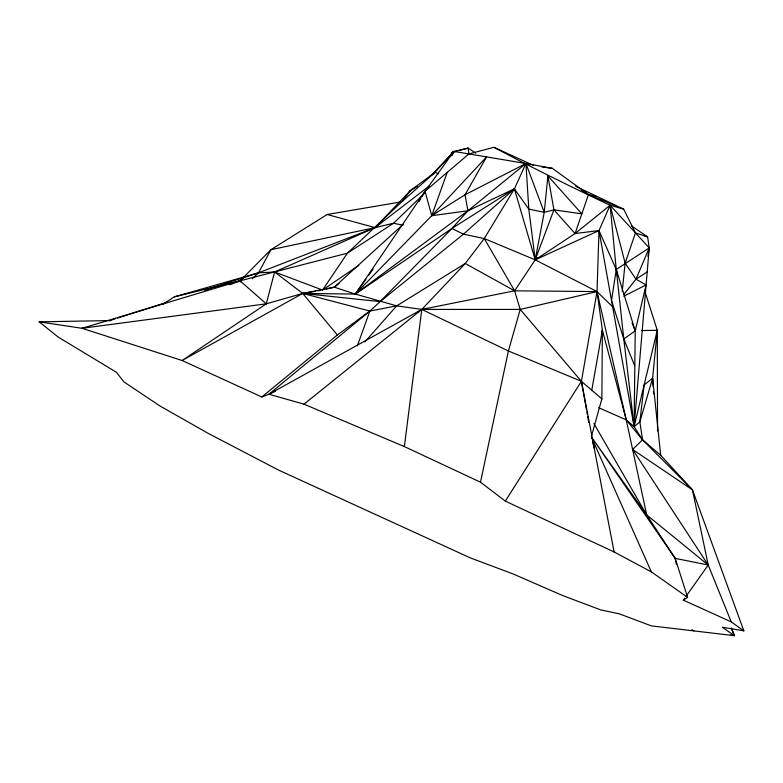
<?xml version="1.0" encoding="UTF-8"?>
<svg xmlns="http://www.w3.org/2000/svg" width="783" height="783" viewBox="0 0 783 783"><rect width="100%" height="100%" fill="white"/><g stroke="black" fill="none" stroke-linecap="round" stroke-linejoin="round"><path stroke-width="1.17" d="M591.625 435.642L601.863 398.899L602.381 330.162L597.018 291.579L598.995 230.574L610.104 205.273L623.64 209.11L635.453 232.903L625.147 263.127L622.211 291.403M731.195 627.8L734.425 635.688L722.278 627.232L743.85 630.863L692.446 489.845L642.54 439.801L634.103 426.618L635.238 330.857L646.092 284.934L635.982 279.208L625.147 263.127L610.104 205.273C570.895 186.834 532.156 167.689 493.916 147.312L468.89 153.928L425.042 191.287L355.316 294.085L302.708 293.429L266.279 303.833L82.049 328.292L39.15 321.833L58.206 337.091L116.403 372.258L123.949 381.918L160.045 406.025L208.728 433.655L278.846 470.221L470.319 557.888L513.286 574.027L562.781 595.599L600.63 609.869L619.314 613.843L651.387 625.891L734.425 635.688L731.723 628.906M598.672 407.698L626.234 419.845L634.103 426.618L634.289 420.54M644.683 290.806L657.28 330.318L652.621 378.199L639.848 421.88L634.103 426.618L649.224 247.898L647.619 236.926L631.656 225.993M424.21 193.567L393.604 223.243L347.398 253.183L239.989 280.813L82.049 328.292L182.116 360.503L261.825 396.981L268.921 394.24L421.802 309.422L514.607 290.826L535.21 259.848L544.224 212.31L547.934 175.95L581.838 213.857L553.924 209.854L544.224 212.31L528.809 209.11L514.411 188.83L525.931 163.52L552.397 168.355L588.454 194.536L623.64 209.11L575.72 186.285M743.85 630.863L731.253 621.898L683.344 600.14L687.631 597.39L651.348 571.874L614.107 551.956L505.309 501.12L480.488 482.191L404.371 446.574L421.802 309.422L465.278 263.479L484.266 238.551L514.411 188.83L535.21 259.848L597.018 291.579L612.649 306.838M647.962 256.344L649.224 247.898L610.104 205.273L575.084 233.549L535.21 259.848L484.266 238.551L463.438 234.176L451.948 228.47L355.316 294.085L334.272 287.165L302.708 293.429L182.116 360.503L266.279 303.833L274.598 271.985L375.077 227.628L393.604 223.243L402.834 225.201M610.104 205.273L616.27 269.479L611.523 300.555L623.797 338.961L634.621 365.583M586.467 409.646L581.417 381.321L597.018 291.579L514.607 290.826L465.278 263.479L396.687 305.859L364.858 341.946M591.762 390.208L602.381 330.162L626.234 419.845L646.699 514.911L675.191 558.367L687.631 597.39M480.488 482.191L508.402 350.97L520.215 309.422L514.607 290.826L484.266 238.551M547.934 175.95L553.924 209.854L575.084 233.549L598.995 230.574L634.103 426.618L657.28 330.318L641.766 330.534M656.545 332.628L657.28 330.318L657.563 430.983M601.638 332.472L602.381 330.162M575.084 233.549L588.454 194.536L581.329 190.318M447.191 172.417L431.727 215.707L355.316 294.085L396.687 305.859L421.802 309.422L520.215 309.422L597.018 291.579L626.234 419.845L642.54 439.801L660.695 455.275L692.446 489.845L708.224 565.023L731.253 621.898M357.342 345.822L369.86 311.047L380.117 301.621L451.948 228.47L467.94 210.784L525.931 163.52L530.355 164.743M553.924 209.854L535.21 259.848L598.995 230.574L616.27 269.479L635.238 330.857L623.797 338.961L634.103 426.618M623.875 294.437L635.982 279.208L649.224 247.898L616.27 269.479L623.797 338.961M451.879 155.837L453.944 151.413L468.195 148.075L475.731 153.155M449.638 156.669L451.967 152.519L453.944 151.413L525.931 163.52L544.224 212.31M418.944 201.711L420.774 198.588M421.988 196.504L425.042 191.287L453.944 151.413L431.472 175.363M505.309 501.12L581.417 381.321L520.215 309.422M452.026 154.32L453.944 151.413L433.439 173.943M240.312 281.87L242.975 277.906L270.947 249.689L327.157 214.493L400.436 202.014M163.197 304.098L174.286 296.865L258.498 272.827L274.598 271.985L322.567 290.062L347.398 253.183L402.325 201.309L435.182 172.26L438.343 173.767M683.344 600.14L684.724 598.183M686.104 596.235L708.224 565.023L632.615 449.491L642.54 439.801L639.848 421.88L644.145 384.903L652.621 378.199L660.695 455.275M365.964 279.159L355.316 294.085L467.94 210.784L514.411 188.83L463.438 234.176L380.117 301.621L302.708 293.429L274.598 271.985M368.803 275.176L373.07 269.195M402.325 201.309L410.233 190.739L435.182 172.26M408.716 192.598L410.233 190.739L417.349 186.344M204.627 290.19L258.498 272.827L375.077 227.628L410.233 190.739M252.332 278.689L258.498 272.827L270.947 249.689L375.077 227.628L429.074 186.139M326.08 289.191L334.272 287.165L403.186 224.32M327.157 214.493L375.077 227.628L382.153 221.413M238.316 281.811L242.975 277.906L241.027 279.355M375.077 227.628L379.765 223.703M404.371 446.574L303.99 404.165L268.921 394.24L369.86 311.047L396.687 305.859M261.825 396.981L337.346 334.997L369.86 311.047L302.708 293.429L337.346 334.997M303.99 404.165L421.802 309.422L508.402 350.97L581.417 381.321L601.863 398.899M334.272 287.165L339.068 283.466M538.175 257.773L535.21 259.848L528.809 209.11L525.931 163.52L465.014 194.771L431.727 215.707L425.042 191.287M322.567 290.062L358.702 265.408M416.703 312.779L421.802 309.422M635.982 279.208L647.189 271.877M451.948 228.47L514.411 188.83M623.738 296.219L646.092 284.934M268.921 394.24L275.508 391.118M229.811 284.806L239.989 280.813L266.279 303.833M109.336 320.717L115.15 318.857M117.47 318.104L167.435 302.101M451.967 152.519L456.606 151.246M458.926 150.61L468.195 148.075L468.89 153.928M174.286 296.865L239.989 280.813M302.708 293.429L315.559 291.256M317.898 290.855L320.227 290.464M82.049 328.292L84.437 327.989M110.716 320.56L39.15 321.833L41.509 322.39M541.826 166.926L552.397 168.355M675.191 558.367L708.224 565.023L646.699 514.911L591.302 436.787L675.191 558.367L676.355 564.337M588.454 194.536L596.421 196.553M635.453 232.903L647.619 236.926L644.36 235.654M730.999 634.504L734.425 635.688M493.916 147.312L533.683 165.467M691.957 629.61L693.944 630.912M632.615 449.491L692.446 489.845M593.896 423.583L646.699 514.911M591.801 437.903L651.348 571.874M632.057 323.027L635.238 330.857M592.477 441.367L594.238 448.238M616.27 269.479L617.601 276.438M581.417 381.321L614.107 551.956M586.888 412.005L587.309 414.364M587.73 416.722L588.787 422.624M652.621 378.199L653.13 386.636M653.423 391.451L653.57 393.859M657.28 330.318L656.545 335.114L657.28 330.318M486.556 156.903L465.014 194.771L467.94 210.784L431.727 215.707L486.556 156.903"/></g></svg>
